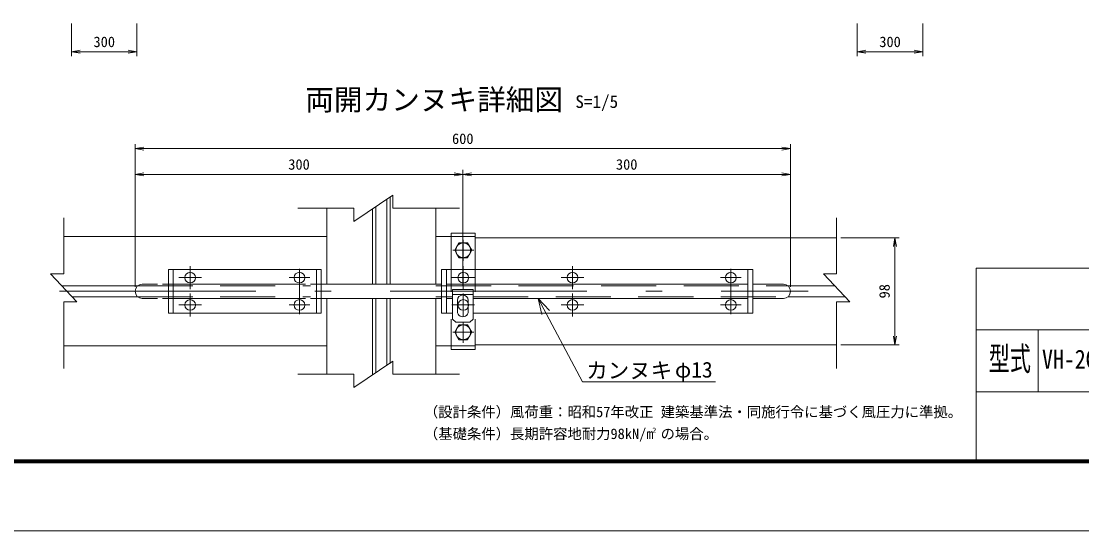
# Model space of a CAD drawing. Units: millimetres, scale not verified, with parts at other scales. Extents: x -5936 to 5936, y -4198 to 4198.
# Drawn here: x -1376 to 3479, y -4198 to -1867 of the extents above; entities that cross this region are included whole.
import ezdxf
from ezdxf.enums import TextEntityAlignment as Align

# ---------------------------------------------------------------- set-up
doc = ezdxf.new("R2010")
doc.units = ezdxf.units.MM
doc.header["$LTSCALE"] = 30
doc.linetypes.add('USER2', pattern=[12.6, 8.4, -4.2])
doc.linetypes.add('USER3', pattern=[50.5, 30, -9, 2.5, -9])
doc.layers.add('0-1_D-TTL-TXT', color=7, linetype='Continuous')
for name, color, linetype, lineweight in [('0-3_D-STR1', 1, 'Continuous', 9), ('0-5_D-STR-TXT', 7, 'Continuous', 9), ('0-7_0', 7, 'Continuous', 9), ('0-B_D-STR-DIM', 7, 'Continuous', 9), ('0-C_D-STR3', 3, 'Continuous', 9), ('0-F_1', 7, 'Continuous', 9), ('1-0_D-BMK', 2, 'USER3', 9), ('1-1_D-TTL', 7, 'Continuous', 9)]:
    doc.layers.add(name, color=color, linetype=linetype, lineweight=lineweight)
doc.styles.add('ＭＳ ゴシック', font='')
doc.styles.get('ＭＳ ゴシック').set_extended_font_data('MS Gothic')

# ---------------------------------------------------------------- blocks, each defined once
blk = doc.blocks.new('_OPEN')
at = {"layer": '0-7_0'}
blk.add_line((-30, 5), (0, 0), dxfattribs=at)
blk.add_lwpolyline([(-30, -5), (0, 0), (-30, 0)], dxfattribs=at)
blk = doc.blocks.new('G133')
at = {"layer": '0-F_1'}
for q in [(224139.3, 22396.2), (223316.5, 21958.9), (227782.8, 14547.7)]:
    blk.add_line((222911.9, 23712.9), q, dxfattribs=at)

msp = doc.modelspace()

# ---------------------------------------------------------------- linework, layer by layer
at = {"layer": '0-3_D-STR1'}
for p, q in [((146.73, -2782.76), (325.97, -2662.76)), ((325.97, -2722.76), (325.97, -2662.76)), ((247.74, -3069.85), (247.74, -2715.13)), ((297.74, -3069.85), (297.74, -2681.66)), ((313.74, -3069.85), (313.74, -2670.95)), ((-1181.07, -2765.61), (-1181.07, -3021.66)), ((22.74, -3069.85), (22.74, -2722.76)), ((231.74, -3069.85), (231.74, -2725.84)), ((325.97, -2722.76), (630.73, -2722.76)), ((522.74, -3069.85), (522.74, -2722.76)), ((2356.54, -2765.61), (2356.54, -3021.66)), ((-1181.07, -2852.35), (22.74, -2852.35)), ((522.74, -2852.35), (592.74, -2852.35)), ((702.74, -2857.35), (2356.54, -2857.35)), ((-1241.07, -3021.66), (-1121.07, -3150.9)), ((-1181.07, -3021.66), (-1241.07, -3021.66)), ((2356.54, -3021.66), (2296.54, -3021.66)), ((2296.54, -3021.66), (2416.54, -3150.9)), ((-1189.36, -3077.35), (-792.68, -3077.35)), ((2133.85, -3077.35), (2348.24, -3077.35)), ((-1181.07, -3150.9), (-1181.07, -3455.67)), ((-1181.07, -3150.9), (-1121.07, -3150.9)), ((-1142.94, -3127.35), (-792.68, -3127.35)), ((22.74, -3481.94), (22.74, -3134.85)), ((231.74, -3485.02), (231.74, -3134.85)), ((247.74, -3474.31), (247.74, -3134.85)), ((297.74, -3440.84), (297.74, -3134.85)), ((313.74, -3432.77), (313.74, -3134.85)), ((522.74, -3481.94), (522.74, -3134.85)), ((2133.85, -3127.35), (2394.67, -3127.35)), ((2356.54, -3150.9), (2356.54, -3455.67)), ((2356.54, -3150.9), (2416.54, -3150.9)), ((702.74, -3347.35), (2356.54, -3347.35)), ((-1181.07, -3352.35), (22.74, -3352.35)), ((522.74, -3352.35), (592.74, -3352.35)), ((146.73, -3541.94), (325.97, -3421.94)), ((325.97, -3481.94), (325.97, -3421.94)), ((325.97, -3481.94), (630.73, -3481.94))]:
    msp.add_line(p, q, dxfattribs=at)
for points in [[(-109.32, -2722.76), (146.73, -2722.76), (146.73, -2782.76)], [(-109.32, -3481.94), (146.73, -3481.94), (146.73, -3541.94)]]:
    msp.add_lwpolyline(points, dxfattribs=at)
msp.add_arc((2113.08, -3102.35), 32.5, 270, 90, dxfattribs=at)
at = {"layer": '0-5_D-STR-TXT'}
msp.add_line((1193.55, -3516.73), (1802.41, -3516.73), dxfattribs=at)
at = {"layer": '0-B_D-STR-DIM'}
for p, q in [((-1145.96, -1877.06), (-1145.96, -2026.59)), ((-845.96, -1877.06), (-845.96, -2026.59)), ((2451.17, -1877.06), (2451.17, -2026.59)), ((2751.17, -1877.06), (2751.17, -2026.59)), ((-1105.96, -2006.59), (-885.96, -2006.59)), ((2491.17, -2006.59), (2711.17, -2006.59)), ((-854.42, -3082.35), (-854.42, -2429.65)), ((2105.58, -2449.65), (-814.42, -2449.65)), ((2145.58, -3082.35), (2145.58, -2429.65)), ((-854.42, -3082.35), (-854.42, -2547.34)), ((-814.42, -2567.34), (605.58, -2567.34)), ((645.58, -3074.11), (645.58, -2547.34)), ((645.58, -3074.11), (645.58, -2547.34)), ((2105.58, -2567.34), (685.58, -2567.34)), ((2145.58, -3082.35), (2145.58, -2547.34)), ((2376.54, -2857.35), (2643.74, -2857.35)), ((2623.74, -2897.35), (2623.74, -3307.35)), ((2376.54, -3347.35), (2643.74, -3347.35))]:
    msp.add_line(p, q, dxfattribs=at)
at = {"layer": '0-C_D-STR3'}
for p, q in [((592.74, -2836.35), (702.74, -2836.35)), ((592.74, -2836.35), (592.74, -2852.35)), ((702.74, -2836.35), (702.74, -2852.35)), ((-2.26, -3002.35), (-702.26, -3002.35)), ((-702.26, -3202.35), (-702.26, -3002.35)), ((-679.76, -3202.35), (-679.76, -3002.35)), ((-24.76, -3202.35), (-24.76, -3002.35)), ((-2.26, -3202.35), (-2.26, -3002.35)), ((547.74, -3002.35), (1972.74, -3002.35)), ((547.74, -3202.35), (547.74, -3002.35)), ((570.24, -3202.35), (570.24, -3002.35)), ((1950.24, -3202.35), (1950.24, -3002.35)), ((1972.74, -3202.35), (1972.74, -3002.35)), ((-821.92, -3069.85), (-752.26, -3069.85)), ((-74.76, -3069.85), (-729.76, -3069.85)), ((-52.26, -3069.85), (547.74, -3069.85)), ((570.24, -3069.85), (1950.24, -3069.85)), ((598.08, -3094.11), (598.08, -3229.11)), ((693.08, -3094.11), (598.08, -3094.11)), ((693.08, -3229.11), (693.08, -3094.11)), ((1972.74, -3069.85), (2113.08, -3069.85)), ((-821.92, -3134.85), (-752.26, -3134.85)), ((-74.76, -3134.85), (-729.76, -3134.85)), ((-52.26, -3134.85), (547.74, -3134.85)), ((570.24, -3134.85), (598.08, -3134.85)), ((620.58, -3144.11), (620.58, -3194.11)), ((670.58, -3144.11), (670.58, -3194.11)), ((693.08, -3134.85), (1950.24, -3134.85)), ((1972.74, -3134.85), (2113.08, -3134.85)), ((-2.26, -3202.35), (-702.26, -3202.35)), ((547.74, -3202.35), (598.08, -3202.35)), ((693.08, -3202.35), (1972.74, -3202.35)), ((598.08, -3229.11), (613.08, -3244.11)), ((613.08, -3244.11), (678.08, -3244.11)), ((678.08, -3244.11), (693.08, -3229.11)), ((592.74, -3352.35), (592.74, -3368.35)), ((592.74, -3368.35), (702.74, -3368.35)), ((702.74, -3352.35), (702.74, -3368.35))]:
    msp.add_line(p, q, dxfattribs=at)
at = {"layer": '0-C_D-STR3', "linetype": 'USER2'}
for p, q in [((592.74, -2852.35), (592.74, -3352.35)), ((592.74, -2852.35), (702.74, -2852.35)), ((702.74, -2852.35), (702.74, -3352.35)), ((-602.26, -3091.83), (-602.26, -2987.87)), ((647.74, -3091.83), (647.74, -2987.87)), ((1147.74, -3091.83), (1147.74, -2987.87)), ((-654.24, -3039.85), (-550.3, -3039.85)), ((595.76, -3039.85), (699.7, -3039.85)), ((699.71, -3039.85), (595.78, -3039.85)), ((1199.71, -3039.85), (1095.78, -3039.85)), ((-842.68, -3077.35), (-52.26, -3077.35)), ((522.74, -3077.35), (2133.85, -3077.35)), ((-842.68, -3127.35), (-52.26, -3127.35)), ((-602.26, -3112.87), (-602.26, -3216.83)), ((522.74, -3127.35), (598.08, -3127.35)), ((598.08, -3116.61), (693.08, -3116.61)), ((647.74, -3112.87), (647.74, -3216.83)), ((693.08, -3127.35), (2133.85, -3127.35)), ((1147.74, -3112.87), (1147.74, -3216.83)), ((-654.24, -3164.85), (-550.3, -3164.85)), ((595.76, -3164.85), (699.7, -3164.85)), ((699.71, -3164.85), (595.78, -3164.85)), ((699.71, -3164.85), (595.78, -3164.85)), ((1199.71, -3164.85), (1095.78, -3164.85)), ((592.74, -3352.35), (702.74, -3352.35))]:
    msp.add_line(p, q, dxfattribs=at)
at = {"layer": '0-C_D-STR3', "linetype": 'USER3'}
for p, q in [((647.74, -2867.25), (647.74, -2962.45)), ((600.13, -2914.85), (695.34, -2914.85)), ((-102.26, -3206.22), (-102.26, -2999.54)), ((1872.74, -3206.22), (1872.74, -2999.54)), ((-149.87, -3039.85), (-54.66, -3039.85)), ((1825.13, -3039.85), (1920.34, -3039.85)), ((-149.87, -3164.85), (-54.66, -3164.85)), ((1825.13, -3164.85), (1920.34, -3164.85)), ((647.74, -3337.45), (647.74, -3242.25)), ((600.13, -3289.85), (695.34, -3289.85))]:
    msp.add_line(p, q, dxfattribs=at)
at = {"layer": '0-C_D-STR3', "linetype": 'USER2'}
for points in [[(686.94, -2914.85), (667.34, -2880.9), (628.14, -2880.9), (608.54, -2914.85), (628.14, -2948.8), (667.34, -2948.8)], [(686.94, -3289.85), (667.34, -3323.8), (628.14, -3323.8), (608.54, -3289.85), (628.14, -3255.9), (667.34, -3255.9)]]:
    msp.add_lwpolyline(points, close=True, dxfattribs=at)
for centre in [(647.74, -2914.85), (647.74, -3289.85)]:
    msp.add_circle(centre, 34, dxfattribs=at)
at = {"layer": '0-C_D-STR3'}
for centre in [(-602.26, -3039.85), (-102.26, -3039.85), (647.74, -3039.85), (1147.74, -3039.85), (1872.74, -3039.85), (-602.26, -3164.85), (-102.26, -3164.85), (647.74, -3164.85), (1147.74, -3164.85), (1872.74, -3164.85)]:
    msp.add_circle(centre, 24.43, dxfattribs=at)
for centre, radius, start, end in [((-821.92, -3102.35), 32.5, 90, 270), ((645.58, -3144.11), 25, 359.99999, 179.99999), ((645.58, -3194.11), 25, 179.99999, 0)]:
    msp.add_arc(centre, radius, start, end, dxfattribs=at)
at = {"layer": '1-0_D-BMK'}
msp.add_line((-1201.26, -3102.35), (2226.78, -3102.35), dxfattribs=at)
at = {"layer": '1-1_D-TTL'}
for p, q in [((2996.27, -2996.27), (2996.27, -3872.53)), ((2996.27, -2996.27), (5540.27, -2996.27)), ((2996.27, -3278.93), (5540.27, -3278.93)), ((3278.93, -3278.93), (3278.93, -3561.6)), ((2996.27, -3561.6), (5540.27, -3561.6))]:
    msp.add_line(p, q, dxfattribs=at)
at = {"layer": '1-1_D-TTL', "color": 2, "lineweight": 18}
msp.add_lwpolyline([(-5936, 4197.6), (5936, 4197.6), (5936, -4197.6), (-5936, -4197.6)], close=True, dxfattribs=at)
at = {"layer": '1-1_D-TTL'}
for points in [[(-5554.4, 3886.67), (5554.4, 3886.67), (5554.4, -3886.67), (-5554.4, -3886.67)], [(-5550.87, 3883.13), (5550.87, 3883.13), (5550.87, -3883.13), (-5550.87, -3883.13)], [(-5547.33, 3879.6), (5547.33, 3879.6), (5547.33, -3879.6), (-5547.33, -3879.6)], [(-5543.8, 3876.07), (5543.8, 3876.07), (5543.8, -3876.07), (-5543.8, -3876.07)], [(-5540.27, 3872.53), (5540.27, 3872.53), (5540.27, -3872.53), (-5540.27, -3872.53)]]:
    msp.add_lwpolyline(points, close=True, dxfattribs=at)

# ---------------------------------------------------------------- block references
at = {"layer": '0-B_D-STR-DIM', "xscale": 1.333333, "yscale": 1.333333}
for p, rotation in [((-1145.96, -2006.59), 180), ((2451.17, -2006.59), 180), ((-854.42, -2449.65), 180), ((-854.42, -2567.34), 180), ((645.58, -2567.34), 180), ((2623.74, -2857.35), 90), ((2623.74, -3347.35), 270)]:
    msp.add_blockref('_OPEN', p, dxfattribs=dict(at, rotation=rotation))
for p in [(-845.96, -2006.59), (2751.17, -2006.59), (2145.58, -2449.65), (645.58, -2567.34), (2145.58, -2567.34)]:
    msp.add_blockref('_OPEN', p, dxfattribs=at)
at = {"layer": '0-C_D-STR3', "xscale": 0.04166667, "yscale": 0.04166667}
msp.add_blockref('G133', (-8297.4, -4122.88), dxfattribs=at)

# ---------------------------------------------------------------- texts
at = {"layer": '0-1_D-TTL-TXT', "style": 'ＭＳ ゴシック'}
for s, height, p in [('両開カンヌキ詳細図', 96.11, (-75.51, -2302.83)), ('S=1/5', 57.62, (1160.75, -2281)), ('（設計条件）風荷重：昭和57年改正 建築基準法・同施行令に基づく風圧力に準拠。', 48.17, (467.49, -3692.52)), ('（基礎条件）長期許容地耐力98kN/m の場合。', 48.17, (467.49, -3792.52)), ('2', 23.97, (1512.96, -3756.71))]:
    msp.add_text(s, height=height, dxfattribs=at).set_placement(p, align=Align.BOTTOM_LEFT)
for s, height, width, p in [('型式', 108.9, 0.65, (3053.18, -3497.72)), ('VH-2G型H2000（内忍）', 86.59, 0.85, (3296.9, -3481.92))]:
    msp.add_text(s, height=height, dxfattribs=dict(at, width=width)).set_placement(p, align=Align.BOTTOM_LEFT)
at = {"layer": '0-5_D-STR-TXT', "style": 'ＭＳ ゴシック'}
for s, p in [('カンヌキ', (1210.71, -3521.63)), ('φ13', (1616.7, -3518.61))]:
    msp.add_text(s, height=72.14, dxfattribs=at).set_placement(p, align=Align.BOTTOM_LEFT)
at = {"layer": '0-B_D-STR-DIM', "style": 'ＭＳ ゴシック'}
for s, p in [('300', (-1044.84, -1999.84)), ('300', (2552.29, -1999.84)), ('600', (596.33, -2442.9)), ('300', (-153.29, -2560.6)), ('300', (1346.71, -2560.6))]:
    msp.add_text(s, height=48.17, dxfattribs=at).set_placement(p, align=Align.BOTTOM_LEFT)
msp.add_text('98', height=48.17, rotation=90, dxfattribs=at).set_placement((2614.32, -3134.85), align=Align.BOTTOM_LEFT)

doc.saveas('drawing.dxf')
